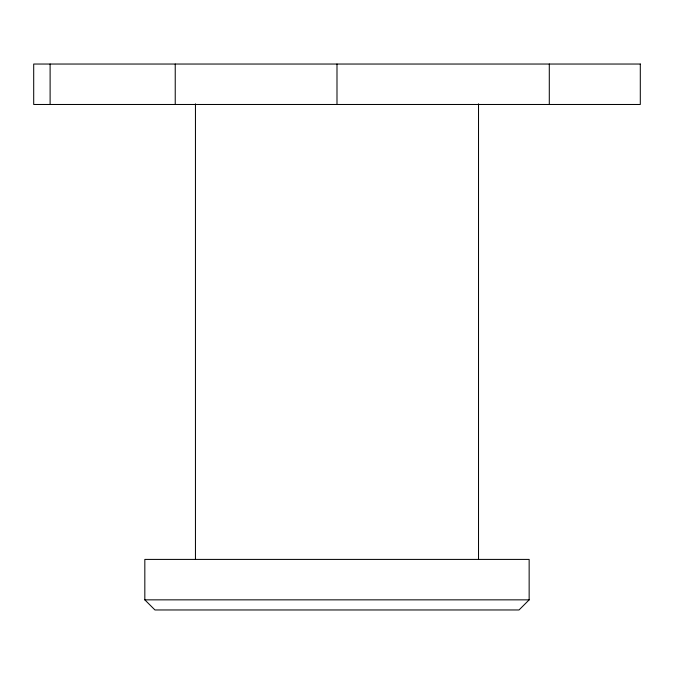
<?xml version="1.0" encoding="UTF-8"?>
<svg xmlns="http://www.w3.org/2000/svg" width="674" height="674" viewBox="0 0 674 674"><rect width="100%" height="100%" fill="white"/><g stroke="black" fill="none" stroke-linecap="round" stroke-linejoin="round"><path stroke-width="1.01" d="M529.149 599.852L519.031 609.962L154.953 609.962L144.826 599.852L144.826 559.412L529.149 559.412L529.149 599.852L144.826 599.852M549.293 64.038L549.293 104.478M478.523 103.838L478.523 559.412M336.992 64.038L336.992 104.478M195.452 103.838L195.452 559.412M175.232 64.038L175.232 104.478M50.112 64.038L50.112 104.478M640.3 64.038L33.7 64.038L33.7 104.478L640.3 104.478L640.3 64.038"/></g></svg>
